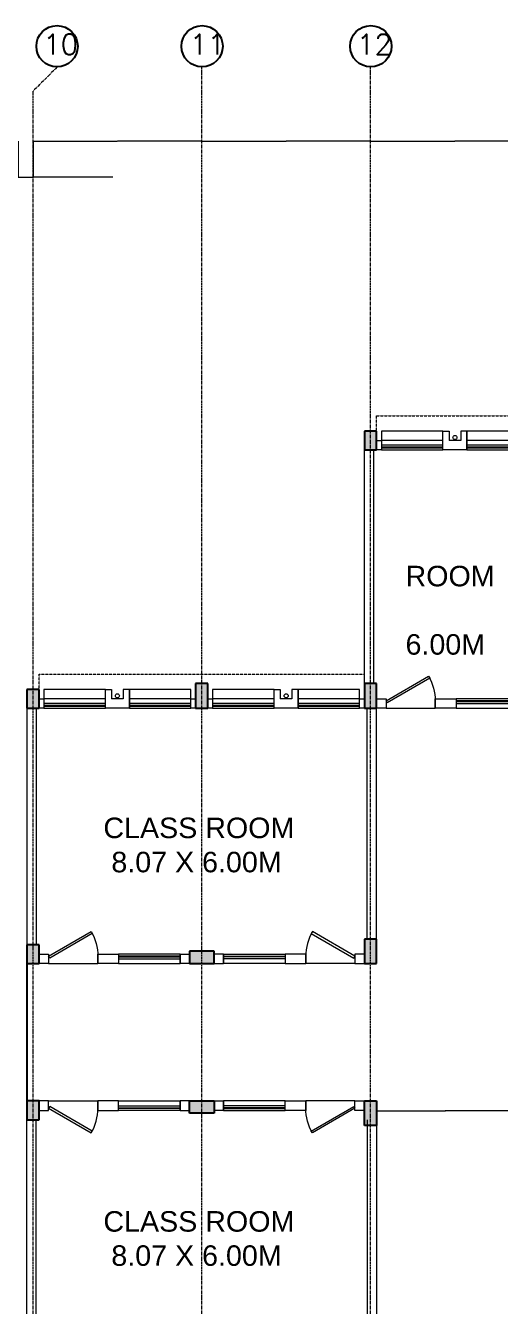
# Model space of a CAD drawing. Header units: inches. Extents: x 719368 to 6315912, y -2624014 to 446967.
# Drawn here: x 6151856 to 6163435, y -2406217 to -2374976 of the extents above; entities that cross this region are included whole.
import ezdxf
from ezdxf.lldxf.tags import DXFTag

# ---------------------------------------------------------------- set-up
doc = ezdxf.new("R2010")
doc.units = ezdxf.units.IN
doc.header["$LTSCALE"] = 20
doc.header["$MEASUREMENT"] = 0
doc.header["$PDMODE"] = 3
for name, pattern in [('CENTER', [2, 1.25, -0.25, 0.25, -0.25]), ('CENTER2', [1.125, 0.75, -0.125, 0.125, -0.125]), ('DASHED2', [0.375, 0.25, -0.125])]:
    doc.linetypes.add(name, pattern=pattern)
doc.layers.get('0').update_dxf_attribs({"color": 51, "lineweight": 30})
doc.layers.get('Defpoints').update_dxf_attribs({"lineweight": 25})
for name, color, linetype, lineweight in [('CLL LEV.', 252, 'Continuous', 18), ('COLUMN', 2, 'Continuous', 25), ('DIM', 7, 'Continuous', 13), ('DOOR', 43, 'Continuous', 13), ('FIXTURE', 15, 'DASHDOT', 9), ('GRID', 202, 'CENTER', 5), ('PROJ.', 30, 'DASHED2', 13), ('Text', 7, 'Continuous', 15), ('Ventilator', 6, 'DASHED', 20), ('WALL', 1, 'Continuous', 18), ('window', 71, 'Continuous', 18), ('Window-Wall', 7, 'Continuous', 20)]:
    doc.layers.add(name, color=color, linetype=linetype, lineweight=lineweight)
doc.layers.add('expension joint', color=248, linetype='Continuous')
doc.layers.add('grid text', color=140, linetype='Continuous')
doc.styles.add('L120', font='simplex.shx', dxfattribs={"height": 1})
doc.styles.add('Tabrej', font='romans.shx')
tags = doc.linetypes.add('DASHDOT', pattern=[1, 0.5, -0.25, 0, -0.25]).pattern_tags.tags
tags[10:11] = [DXFTag(74, 4), DXFTag(75, 0), DXFTag(340, '0'), DXFTag(46, 1.0), DXFTag(50, 0.0), DXFTag(44, 0.0), DXFTag(45, 0.0)]
tags[8:9] = [DXFTag(74, 4), DXFTag(75, 0), DXFTag(340, '0'), DXFTag(46, 1.0), DXFTag(50, 0.0), DXFTag(44, 0.0), DXFTag(45, 0.0)]
tags[6:7] = [DXFTag(74, 4), DXFTag(75, 0), DXFTag(340, '0'), DXFTag(46, 1.0), DXFTag(50, 0.0), DXFTag(44, 0.0), DXFTag(45, 0.0)]
tags[4:5] = [DXFTag(74, 4), DXFTag(75, 0), DXFTag(340, '0'), DXFTag(46, 1.0), DXFTag(50, 0.0), DXFTag(44, 0.0), DXFTag(45, 0.0)]
tags = doc.linetypes.add('DASHED', pattern=[0.75, 0.5, -0.25]).pattern_tags.tags
tags[6:7] = [DXFTag(74, 4), DXFTag(75, 0), DXFTag(340, '0'), DXFTag(46, 1.0), DXFTag(50, 0.0), DXFTag(44, 0.0), DXFTag(45, 0.0)]
tags[4:5] = [DXFTag(74, 4), DXFTag(75, 0), DXFTag(340, '0'), DXFTag(46, 1.0), DXFTag(50, 0.0), DXFTag(44, 0.0), DXFTag(45, 0.0)]
doc.dimstyles.new('DIM', dxfattribs={"dimtxt": 0.8, "dimasz": 0.4, "dimexe": 0.18, "dimexo": 0.0625, "dimgap": 0.1, "dimtad": 0, "dimdec": 3, "dimzin": 0, "dimdsep": 46, "dimtxsty": 'Tabrej', "dimcen": 0, "dimclrd": 251, "dimclre": 256, "dimclrt": 7, "dimadec": 0, "dimazin": 0, "dimtfac": 1, "dimtdec": 3, "dimtofl": 0, "dimtmove": 0, "dimatfit": 3, "dimfxl": 1, "dimtolj": 1, "dimtzin": 0, "dimlwd": -1, "dimlwe": -1, "dimarcsym": 0})

# ---------------------------------------------------------------- blocks, each defined once
blk = doc.blocks.new('*D678')
at = {"layer": 'Defpoints', "color": 0, "transparency": 16777216}
for p in [(6151675, -2377791), (6152038, -2377791), (6152038, -2378672)]:
    blk.add_point(p, dxfattribs=at)
at = {"layer": 'DIM', "transparency": 16777216}
for p, q in [((6151675, -2377791), (6151675, -2378672)), ((6152038, -2377791), (6152038, -2378672))]:
    blk.add_line(p, q, dxfattribs=at)
at = {"layer": 'DIM', "color": 251, "transparency": 16777216}
for p, q in [((6151676, -2378672), (6152037, -2378672)), ((6153980, -2378672), (6152038, -2378672))]:
    blk.add_line(p, q, dxfattribs=at)
for points in [[(6151676, -2378671), (6151676, -2378672), (6151675, -2378672)], [(6152037, -2378671), (6152037, -2378672), (6152038, -2378672)]]:
    blk.add_solid(points, dxfattribs=at)
at = {"layer": 'DIM', "color": 7, "transparency": 16777216, "insert": (6153981, -2378672), "char_height": 0.5, "attachment_point": 5, "style": 'Tabrej'}
blk.add_mtext('\\A1;362.500', dxfattribs=at)
blk = doc.blocks.new('*D679')
at = {"layer": 'Defpoints', "color": 0, "transparency": 16777216}
for p in [(6152038, -2377811), (6156153, -2377791), (6156153, -2377791)]:
    blk.add_point(p, dxfattribs=at)
at = {"layer": 'DIM', "transparency": 16777216}
for p, q in [((6152038, -2377811), (6152038, -2377791)), ((6156153, -2377791), (6156153, -2377791))]:
    blk.add_line(p, q, dxfattribs=at)
at = {"layer": 'DIM', "color": 251, "transparency": 16777216}
for p, q in [((6152038, -2377791), (6154093, -2377791)), ((6156152, -2377791), (6154097, -2377791))]:
    blk.add_line(p, q, dxfattribs=at)
for points in [[(6152038, -2377791), (6152038, -2377791), (6152038, -2377791)], [(6156152, -2377791), (6156152, -2377791), (6156153, -2377791)]]:
    blk.add_solid(points, dxfattribs=at)
at = {"layer": 'DIM', "color": 7, "transparency": 16777216, "insert": (6154095, -2377791), "char_height": 0.5, "attachment_point": 5, "style": 'Tabrej'}
blk.add_mtext('\\A1;4115.000', dxfattribs=at)
blk = doc.blocks.new('*D680')
at = {"layer": 'Defpoints', "color": 0, "transparency": 16777216}
for p in [(6156153, -2377791), (6160268, -2377791), (6160268, -2377791)]:
    blk.add_point(p, dxfattribs=at)
at = {"layer": 'DIM', "transparency": 16777216}
for p, q in [((6156153, -2377791), (6156153, -2377791)), ((6160268, -2377791), (6160268, -2377791))]:
    blk.add_line(p, q, dxfattribs=at)
at = {"layer": 'DIM', "color": 251, "transparency": 16777216}
for p, q in [((6156153, -2377791), (6158208, -2377791)), ((6160267, -2377791), (6158212, -2377791))]:
    blk.add_line(p, q, dxfattribs=at)
for points in [[(6156153, -2377791), (6156153, -2377791), (6156153, -2377791)], [(6160267, -2377791), (6160267, -2377791), (6160268, -2377791)]]:
    blk.add_solid(points, dxfattribs=at)
at = {"layer": 'DIM', "color": 7, "transparency": 16777216, "insert": (6158210, -2377791), "char_height": 0.5, "attachment_point": 5, "style": 'Tabrej'}
blk.add_mtext('\\A1;4115.000', dxfattribs=at)
blk = doc.blocks.new('*D681')
at = {"layer": 'Defpoints', "color": 0, "transparency": 16777216}
for p in [(6160268, -2377791), (6164383, -2377791), (6164383, -2377791)]:
    blk.add_point(p, dxfattribs=at)
at = {"layer": 'DIM', "transparency": 16777216}
for p, q in [((6160268, -2377791), (6160268, -2377791)), ((6164383, -2377791), (6164383, -2377791))]:
    blk.add_line(p, q, dxfattribs=at)
at = {"layer": 'DIM', "color": 251, "transparency": 16777216}
for p, q in [((6160268, -2377791), (6162323, -2377791)), ((6164382, -2377791), (6162327, -2377791))]:
    blk.add_line(p, q, dxfattribs=at)
for points in [[(6160268, -2377791), (6160268, -2377791), (6160268, -2377791)], [(6164382, -2377791), (6164382, -2377791), (6164383, -2377791)]]:
    blk.add_solid(points, dxfattribs=at)
at = {"layer": 'DIM', "color": 7, "transparency": 16777216, "insert": (6162325, -2377791), "char_height": 0.5, "attachment_point": 5, "style": 'Tabrej'}
blk.add_mtext('\\A1;4115.000', dxfattribs=at)
blk = doc.blocks.new('VENTILATOR')
at = {"layer": 'Ventilator', "ltscale": 0.02}
for p, q in [((-0.18, -1.5), (-0.18, 0)), ((-0.165, 0), (-0.165, -1.5))]:
    blk.add_line(p, q, dxfattribs=at)
at = {"layer": 'Window-Wall'}
for p, q in [((-0.23, 0), (0, 0)), ((-0.23, -1.5), (-0.23, 0)), ((-0.115, 0), (-0.115, -1.5)), ((0, 0), (0, -1.5)), ((-0.23, -1.5), (0, -1.5))]:
    blk.add_line(p, q, dxfattribs=at)
blk = doc.blocks.new('*U81')
for p, q in [((0, 0), (0, 6)), ((40, 0), (40, 6))]:
    blk.add_line(p, q)
blk.add_lwpolyline([(0, 0), (34.6, -20), (35.5, -18.5), (0.9, 1.5)], close=True)
blk.add_arc((0, 0), 40, 330, 360)
blk = doc.blocks.new('New Doors')
at = {"layer": 'DOOR'}
blk.add_line((0, 0.18), (1.199, 0.18), dxfattribs=at)
at = {"layer": 'DOOR', "xscale": 0.0299845412869386, "yscale": 0.0299845412869386, "zscale": 0.0299845412869386}
blk.add_blockref('*U81', (0, 0), dxfattribs=at)
blk = doc.blocks.new('1.5 M Window')
at = {"layer": 'CLL LEV.'}
for p, q in [((-0.23, 0), (-0.46, 0)), ((-0.46, 0), (-0.46, -1.5)), ((-0.46, -1.5), (-0.23, -1.5))]:
    blk.add_line(p, q, dxfattribs=at)
at = {"layer": 'window'}
for p, q in [((-0.065, 0), (-0.065, -1.5)), ((-0.05, -1.5), (-0.05, 0))]:
    blk.add_line(p, q, dxfattribs=at)
at = {"layer": 'Window-Wall'}
for p, q in [((0, 0), (-0.23, 0)), ((-0.23, 0), (-0.23, -1.5)), ((-0.115, 0), (-0.115, -1.5)), ((0, -1.5), (0, 0)), ((-0.23, -1.5), (0, -1.5))]:
    blk.add_line(p, q, dxfattribs=at)
blk = doc.blocks.new('New Shaft')
at = {"layer": 'FIXTURE'}
blk.add_circle((0.327, -0.302), 0.05, dxfattribs=at)
at = {"layer": 'WALL'}
for p, q in [((0.035, 0), (0.62, 0)), ((0.035, 0), (0.035, -0.46)), ((0.185, -0.46), (0.185, -0.23)), ((0.185, -0.23), (0.47, -0.23)), ((0.47, -0.46), (0.47, -0.23)), ((0.62, 0), (0.62, -0.46)), ((0.035, -0.46), (0.185, -0.46)), ((0.62, -0.46), (0.47, -0.46))]:
    blk.add_line(p, q, dxfattribs=at)
blk = doc.blocks.new('*D729')
at = {"layer": 'Defpoints', "color": 0, "transparency": 16777216}
for p in [(6160418, -2401445), (6163768, -2401445), (6163768, -2401445)]:
    blk.add_point(p, dxfattribs=at)
at = {"layer": 'DIM', "transparency": 16777216}
for p, q in [((6160418, -2401445), (6160418, -2401445)), ((6163768, -2401445), (6163768, -2401445))]:
    blk.add_line(p, q, dxfattribs=at)
at = {"layer": 'DIM', "color": 251, "transparency": 16777216}
for p, q in [((6160418, -2401445), (6162090, -2401445)), ((6163767, -2401445), (6162096, -2401445))]:
    blk.add_line(p, q, dxfattribs=at)
for points in [[(6160418, -2401445), (6160418, -2401445), (6160418, -2401445)], [(6163767, -2401445), (6163767, -2401445), (6163768, -2401445)]]:
    blk.add_solid(points, dxfattribs=at)
at = {"layer": 'DIM', "color": 7, "transparency": 16777216, "insert": (6162093, -2401445), "char_height": 0.5, "attachment_point": 5, "style": 'Tabrej'}
blk.add_mtext('\\A1;3350.000\\P [10990\'-10"]', dxfattribs=at)
blk = doc.blocks.new('CU')
at = {"layer": 'WALL', "linetype": 'CENTER2'}
h = blk.add_hatch(color=256, dxfattribs=at)
h.dxf.hatch_style = 1
h.paths.add_polyline_path([(0, 0.035), (0, -0.265), (0.46, -0.265), (0.46, 0.035)])
at = {"layer": 'COLUMN', "linetype": 'CENTER2'}
blk.add_lwpolyline([(0, 0.035), (0, -0.265), (0.46, -0.265), (0.46, 0.035), (0, 0.035)], dxfattribs=at)
blk = doc.blocks.new('C2')
at = {"layer": 'COLUMN'}
h = blk.add_hatch(color=7, dxfattribs=at)
h.dxf.hatch_style = 1
h.paths.add_polyline_path([(0.3, 0), (0, 0), (0, -0.6), (0.3, -0.6)])
for p, q in [((0, 0), (0, -0.6)), ((0.3, 0), (0, 0)), ((0.3, -0.6), (0.3, 0)), ((0, -0.6), (0.3, -0.6))]:
    blk.add_line(p, q, dxfattribs=at)

msp = doc.modelspace()

# ---------------------------------------------------------------- linework, layer by layer
at = {"layer": 'expension joint'}
msp.add_line((6151887.7345, -2397855.7585), (6151887.7345, -2401205.7585), dxfattribs=at)
at = {"layer": 'GRID', "color": 190, "ltscale": 3}
for p, q in [((6152629.0379, -2375983.5283), (6152037.7345, -2376574.8316)), ((6156152.7345, -2425117.1627), (6156152.7345, -2375983.4931)), ((6160267.7345, -2425117.1627), (6160267.7345, -2375983.4931)), ((6152037.7345, -2425117.1627), (6152037.7345, -2376574.8316))]:
    msp.add_line(p, q, dxfattribs=at)
at = {"layer": 'grid text', "color": 190}
for centre in [(6152622.2657, -2375479.9674), (6156159.5428, -2375479.9327), (6160274.5428, -2375479.9327)]:
    msp.add_circle(centre, 503.6064, dxfattribs=at)
at = {"layer": 'PROJ.'}
for p, q in [((6160417.7345, -2385095.7585), (6160417.7345, -2384495.7585)), ((6160417.7345, -2384495.7585), (6176577.7345, -2384495.7585)), ((6152187.7345, -2391395.7812), (6152187.7345, -2390795.7812)), ((6152187.7345, -2390795.7812), (6160117.7345, -2390795.7812))]:
    msp.add_line(p, q, dxfattribs=at)
at = {"layer": 'WALL'}
for p, q in [((6160117.7345, -2391025.8039), (6160117.7345, -2385325.7585)), ((6160347.7345, -2391025.8039), (6160347.7345, -2385325.7585)), ((6151887.7345, -2391625.8039), (6151887.7345, -2397395.7585)), ((6152117.7345, -2391625.8039), (6152117.7345, -2397395.7585)), ((6160187.7345, -2397255.7585), (6160187.7345, -2391625.7585)), ((6160417.7345, -2397255.7585), (6160417.7345, -2391625.7585)), ((6151887.7345, -2407435.7132), (6151887.7345, -2401665.7585)), ((6152117.7345, -2407435.7132), (6152117.7345, -2401665.7585)), ((6160187.7345, -2401665.7585), (6160187.7345, -2407435.7585)), ((6160417.7345, -2401665.7585), (6160417.7345, -2407435.7585))]:
    msp.add_line(p, q, dxfattribs=at)
for points in [[(6160532.7345, -2385095.7359), (6160532.7345, -2385325.7359), (6160417.7345, -2385325.7359), (6160417.7345, -2385095.7359), (6160532.7345, -2385095.7359)], [(6160532.7345, -2385095.7585), (6160532.7345, -2385325.7585), (6160417.7345, -2385325.7585), (6160417.7345, -2385095.7585), (6160532.7345, -2385095.7585)], [(6152302.7345, -2391395.7812), (6152302.7345, -2391625.7812), (6152187.7345, -2391625.7812), (6152187.7345, -2391395.7812), (6152302.7345, -2391395.7812)], [(6152302.7345, -2391395.8039), (6152302.7345, -2391625.8039), (6152187.7345, -2391625.8039), (6152187.7345, -2391395.8039), (6152302.7345, -2391395.8039)], [(6156002.7345, -2391395.8039), (6156002.7345, -2391625.8039), (6155887.7345, -2391625.8039), (6155887.7345, -2391395.8039), (6156002.7345, -2391395.8039)], [(6156417.7345, -2391395.8039), (6156417.7345, -2391625.8039), (6156302.7345, -2391625.8039), (6156302.7345, -2391395.8039), (6156417.7345, -2391395.8039)], [(6160117.7345, -2391395.8039), (6160117.7345, -2391625.8039), (6160002.7345, -2391625.8039), (6160002.7345, -2391395.8039), (6160117.7345, -2391395.8039)], [(6160417.7345, -2391625.7585), (6160417.7345, -2391395.7585), (6160647.7345, -2391395.7585), (6160647.7345, -2391625.7585), (6160417.7345, -2391625.7585)], [(6152187.7345, -2397855.7585), (6152187.7345, -2397625.7585), (6152417.7345, -2397625.7585), (6152417.7345, -2397855.7585), (6152187.7345, -2397855.7585)], [(6155622.7345, -2397855.7585), (6155622.7345, -2397625.7585), (6155852.7345, -2397625.7585), (6155852.7345, -2397855.7585), (6155622.7345, -2397855.7585)], [(6156682.7345, -2397855.7585), (6156682.7345, -2397625.7585), (6156452.7345, -2397625.7585), (6156452.7345, -2397855.7585), (6156682.7345, -2397855.7585)], [(6160117.7345, -2397855.7585), (6160117.7345, -2397625.7585), (6159887.7345, -2397625.7585), (6159887.7345, -2397855.7585), (6160117.7345, -2397855.7585)], [(6152187.7345, -2401205.7585), (6152187.7345, -2401435.7585), (6152417.7345, -2401435.7585), (6152417.7345, -2401205.7585), (6152187.7345, -2401205.7585)], [(6155622.7345, -2401205.7585), (6155622.7345, -2401435.7585), (6155852.7345, -2401435.7585), (6155852.7345, -2401205.7585), (6155622.7345, -2401205.7585)], [(6156682.7345, -2401205.7585), (6156682.7345, -2401435.7585), (6156452.7345, -2401435.7585), (6156452.7345, -2401205.7585), (6156682.7345, -2401205.7585)], [(6160117.7345, -2401205.7585), (6160117.7345, -2401435.7585), (6159887.7345, -2401435.7585), (6159887.7345, -2401205.7585), (6160117.7345, -2401205.7585)]]:
    msp.add_lwpolyline(points, dxfattribs=at)
for points in [[(6161847.1161, -2391625.9529), (6161847.1161, -2391395.7585), (6162352.7345, -2391395.7585), (6162352.7345, -2391625.9529)], [(6153617.1162, -2397855.9529), (6153617.1162, -2397625.7585), (6154122.7345, -2397625.7585), (6154122.7345, -2397855.9529)], [(6158688.3529, -2397855.9529), (6158688.3529, -2397625.7585), (6158182.7345, -2397625.7585), (6158182.7345, -2397855.9529)], [(6153617.1162, -2401205.5641), (6153617.1162, -2401435.7585), (6154122.7345, -2401435.7585), (6154122.7345, -2401205.5641)], [(6158688.3529, -2401205.5641), (6158688.3529, -2401435.7585), (6158182.7345, -2401435.7585), (6158182.7345, -2401205.5641)]]:
    msp.add_lwpolyline(points, close=True, dxfattribs=at)

# ---------------------------------------------------------------- block references
at = {"layer": 'COLUMN', "linetype": 'CENTER2', "xscale": 1000, "yscale": 1000, "zscale": 1000, "rotation": 270}
for p in [(6160382.7345, -2384865.7585), (6152152.7345, -2391165.8039), (6152152.7345, -2397395.7585), (6152152.7345, -2401205.7585)]:
    msp.add_blockref('CU', p, dxfattribs=at)
at = {"layer": 'COLUMN', "color": 5, "xscale": 1000, "yscale": 1000, "zscale": 1000}
for p in [(6156002.7345, -2391025.8039), (6160117.7345, -2391025.8039), (6160117.7345, -2397255.7585)]:
    msp.add_blockref('C2', p, dxfattribs=at)
at = {"layer": 'COLUMN', "color": 5, "yscale": 1000, "zscale": 1000}
for p, xscale, rotation in [((6156452.7345, -2397555.7585), 1000, 270), ((6156452.7345, -2401505.7585), -1000, 270), ((6160117.7345, -2401805.7585), -1000, 180)]:
    msp.add_blockref('C2', p, dxfattribs=dict(at, xscale=xscale, rotation=rotation))
at = {"layer": 'WALL', "yscale": 1000, "zscale": 1000}
for name, p, xscale, rotation in [('1.5 M Window', (6162032.7345, -2385325.7585), 1000, 270), ('New Shaft', (6162652.7345, -2385325.7585), 1000, 180), ('1.5 M Window', (6164117.7345, -2385325.7585), 1000, 270), ('New Doors', (6160647.7345, -2391446.0457), -1000, 180), ('1.5 M Window', (6153802.7345, -2391625.8039), 1000, 270), ('New Shaft', (6154422.7345, -2391625.8039), 1000, 180), ('1.5 M Window', (6155887.7345, -2391625.8039), 1000, 270), ('1.5 M Window', (6157917.7345, -2391625.8039), 1000, 270), ('New Shaft', (6158537.7345, -2391625.8039), 1000, 180), ('1.5 M Window', (6160002.7345, -2391625.8039), 1000, 270), ('VENTILATOR', (6162352.7345, -2391625.7585), -1000, 90), ('New Doors', (6152417.7345, -2397676.0457), -1000, 180), ('New Doors', (6159887.7345, -2397676.0457), 1000, 180), ('VENTILATOR', (6154122.7345, -2397855.7585), -1000, 90), ('VENTILATOR', (6158182.7345, -2397855.7585), 1000, 270), ('VENTILATOR', (6154122.7345, -2401205.7585), 1000, 90), ('VENTILATOR', (6158182.7345, -2401205.7585), -1000, 270)]:
    msp.add_blockref(name, p, dxfattribs=dict(at, xscale=xscale, rotation=rotation))
for p, xscale in [((6152417.7345, -2401385.4714), 1000), ((6159887.7345, -2401385.4714), -1000)]:
    msp.add_blockref('New Doors', p, dxfattribs=dict(at, xscale=xscale))

# ---------------------------------------------------------------- texts
at = {"layer": 'grid text', "color": 190, "char_height": 500, "attachment_point": 1, "style": 'Tabrej'}
for s, insert in [('10', (6152282.7637, -2375183.686)), ('11', (6155861.8684, -2375183.6513)), ('12', (6159936.4226, -2375183.6513))]:
    msp.add_mtext_dynamic_manual_height_columns(s, width=0.5, gutter_width=24, heights=[0], dxfattribs=dict(at, insert=insert))
at = {"layer": 'Text', "lineweight": 30, "char_height": 500, "attachment_point": 1, "style": 'L120'}
for s, insert, width in [("\\pi3330.6;{\\fArial|b0|i0|c0|p34;PRINCIPAL'S ROOM\\P 8.035 X 6.00M}", (6161121.754, -2387319.4793), 6661.152317), ('{\\fArial|b0|i0|c0|p34;CLASS ROOM\\P 8.07 X 6.00M}', (6153753.3073, -2394294.8247), 4656.436871), ('{\\fArial|b0|i0|c0|p34;CLASS ROOM\\P 8.07 X 6.00M}', (6153753.3073, -2403893.8835), 4822.280723)]:
    msp.add_mtext(s, dxfattribs=dict(at, insert=insert, width=width))

# ---------------------------------------------------------------- dimensions: what is measured, and where the dimension line sits
at = {"layer": 'DIM'}
dim = msp.add_linear_dim(base=(6152037.7345, -2378671.5628), p1=(6151675.2345, -2377791.1101), p2=(6152037.7345, -2377791.1101), dimstyle='DIM', override={"dimtxt": 0.5, "dimasz": 0.5, "dimtmove": 1, "dimarcsym": 1}, dxfattribs=at)
dim.commit()
dim.dimension.update_dxf_attribs({"geometry": '*D678', "text_midpoint": (6153981.3566, -2378671.5628), "dimtype": 160})
for base, p1, p2, picture, middle in [((6156152.7345, -2377791.1101), (6152037.7345, -2377811.1101), (6156152.7345, -2377791.1101), '*D679', (6154095.2345, -2377791.1101)), ((6160267.7345, -2377791.1101), (6156152.7345, -2377791.1101), (6160267.7345, -2377791.1101), '*D680', (6158210.2345, -2377791.1101)), ((6164382.7344, -2377791.1101), (6160267.7345, -2377791.1101), (6164382.7344, -2377791.1101), '*D681', (6162325.2344, -2377791.1101))]:
    dim = msp.add_linear_dim(base=base, p1=p1, p2=p2, dimstyle='DIM', override={"dimtxt": 0.5, "dimasz": 0.5, "dimtmove": 1, "dimarcsym": 1}, dxfattribs=at)
    dim.commit()
    dim.dimension.update_dxf_attribs({"geometry": picture, "text_midpoint": middle})
dim = msp.add_linear_dim(base=(6163767.7345, -2401445.1241), p1=(6160417.7345, -2401445.1241), p2=(6163767.7345, -2401445.1241), text='<>\\P[]', dimstyle='DIM', override={"dimtxt": 0.5, "dimarcsym": 1}, dxfattribs=at)
dim.commit()
dim.dimension.update_dxf_attribs({"geometry": '*D729', "text_midpoint": (6162092.7345, -2401445.1241)})

doc.saveas('drawing.dxf')
